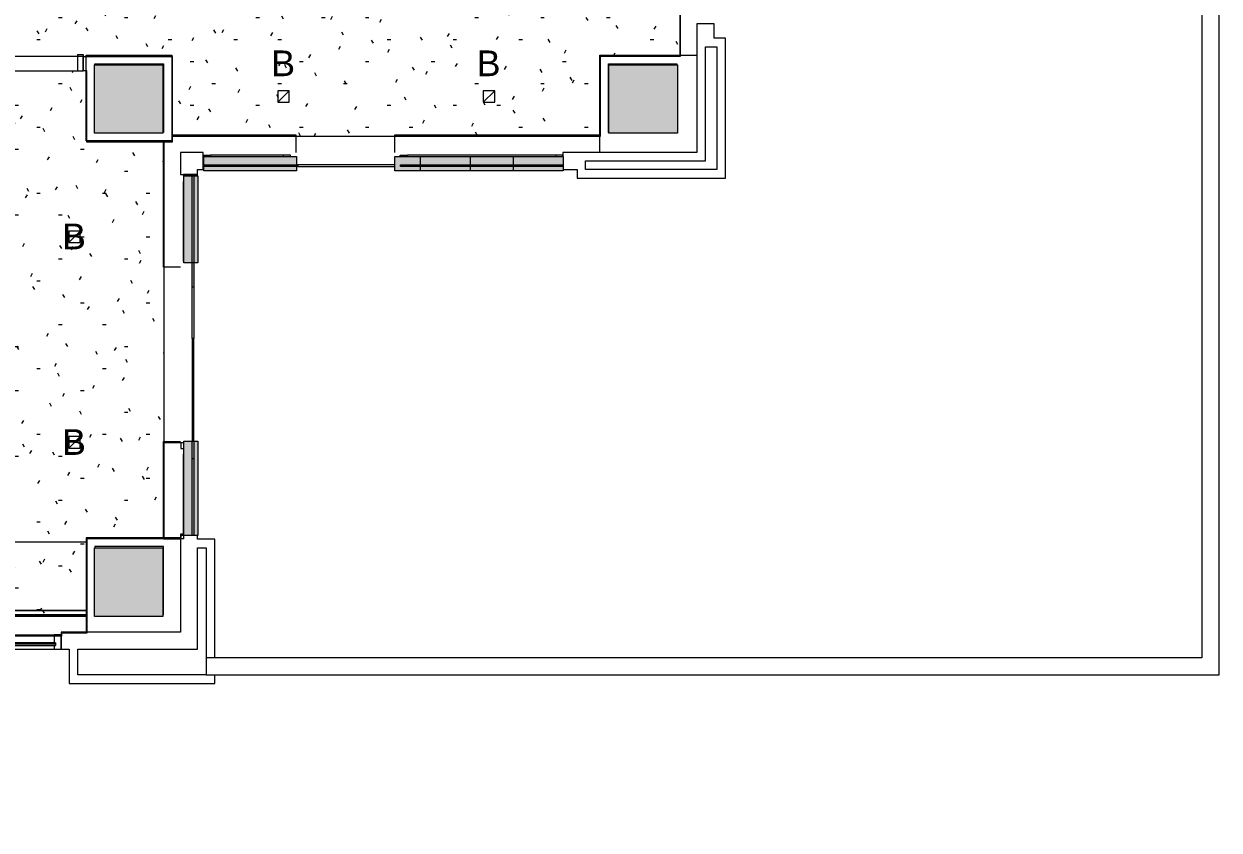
# Model space of a CAD drawing. Header units: inches. Extents: x -1206 to 1060, y -822 to 854.
# Drawn here: x -280.9 to 137.9, y -822.1 to -539.8 of the extents above; entities that cross this region are included whole.
import ezdxf

# ---------------------------------------------------------------- set-up
doc = ezdxf.new("R2010")
doc.units = ezdxf.units.IN
doc.header["$MEASUREMENT"] = 0
doc.linetypes.add('X1$0$IMPORT-2DASHES', pattern=[163.199999, 71.999999, -24, 9.6, -24, 9.6, -24])
for name, color, linetype, lineweight in [('X1$0$18_0109_REV_dwg _7_', 8, 'Continuous', 9), ('X1$0$A-Anno-Revs-FinF', 7, 'Continuous', 9), ('X1$0$A-CLNG', 13, 'Continuous', 13), ('X1$0$A-CLNG-PATT', 13, 'Continuous', 13), ('X1$0$A-DOOR', 31, 'Continuous', 13), ('X1$0$A-DOOR-FRAM', 31, 'Continuous', 20), ('X1$0$A-WALL', 113, 'Continuous', 13), ('X1$0$A-WALL-PATT', 111, 'Continuous', 13), ('X1$0$ArchiCAD Windows_Pen_No__4', 7, 'Continuous', 9), ('X1$0$BB Columns_Pen_No__3', 250, 'Continuous', 20), ('X1$0$BB Columns_Pen_No__7', 250, 'Continuous', 20), ('X1$0$BB Shell_Pen_No__100', 250, 'Continuous', 20), ('X1$0$BB Shell_Pen_No__95', 250, 'Continuous', 20), ('X1$0$E-LITE-EQPM', 33, 'Continuous', 9), ('X1$0$E-LITE-EQPM-IDEN', 33, 'Continuous', 9), ('X1$0$GLZ_GLAZING', 7, 'Continuous', 9), ('X1$0$I-FURN', 30, 'Continuous', 9), ('X1$0$I-WALL', 2, 'Continuous', 13), ('X1$0$S-COLS', 52, 'Continuous', 9)]:
    doc.layers.add(name, color=color, linetype=linetype, lineweight=lineweight)
doc.styles.add('X1$0$Arial', font='arial.ttf', dxfattribs={"height": 9})
pattern_1 = [(0, (0, 0), (30.72, 7.68), [1.267, -21.773, 1.267, -21.773, -122.88]), (0, (0, 0), (30.72, 7.68), [-46.08, 1.267, -44.813, 1.267, -21.773, -53.76]), (0, (0, 0), (30.72, 7.68), [-115.2, 1.267, -14.093, 1.267, -37.133]), (120, (11.52, 3.84), (-22.011075, 22.7643), [1.267, -21.773, 1.267, -21.773, -122.88]), (120, (11.52, 3.84), (-22.011075, 22.7643), [-46.08, 1.267, -44.813, 1.267, -21.773, -53.76]), (120, (11.52, 3.84), (-22.011075, 22.7643), [-115.2, 1.267, -14.093, 1.267, -37.133]), (240, (15.36, 19.2), (-8.708925, -30.4443), [1.267, -21.773, 1.267, -21.773, -122.88]), (240, (15.36, 19.2), (-8.708925, -30.4443), [-46.08, 1.267, -44.813, 1.267, -21.773, -53.76]), (240, (15.36, 19.2), (-8.708925, -30.4443), [-115.2, 1.267, -14.093, 1.267, -37.133])]

# ---------------------------------------------------------------- blocks, each defined once
blk = doc.blocks.new('X1$0$Booth Seat5 - Booth Seat-5079394-FIRST FLOOR RCP')
at = {"layer": 'X1$0$I-FURN'}
for p, q in [((348.55, 930.59), (365.52, 947.56)), ((365.52, 947.56), (471.52, 841.57)), ((347.14, 929.17), (348.55, 930.59)), ((348.55, 930.59), (454.54, 824.6)), ((454.54, 824.6), (348.55, 930.59)), ((453.13, 823.18), (347.14, 929.17)), ((471.52, 841.57), (454.54, 824.6)), ((454.54, 824.6), (453.13, 823.18))]:
    blk.add_line(p, q, dxfattribs=at)
blk = doc.blocks.new('X1$0$Walls 17 - Walls 1-5284335-FIRST FLOOR RCP')
at = {"layer": 'X1$0$A-WALL', "lineweight": 9}
for p, q in [((126.07, 349.68), (132.07, 349.68)), ((126.07, 315.93), (126.07, 349.68)), ((132.07, 349.68), (132.07, 347.68)), ((132.07, 347.68), (133.07, 347.68)), ((132.07, 315.93), (126.07, 315.93)), ((133.07, 317.18), (132.07, 317.18)), ((132.07, 317.18), (132.07, 315.93))]:
    blk.add_line(p, q, dxfattribs=at)
blk = doc.blocks.new('X1$0$Walls 18 - Walls 1-5284520-FIRST FLOOR RCP')
at = {"layer": 'X1$0$A-WALL', "lineweight": 9}
for p, q in [((126.07, 382.85), (132.07, 382.85)), ((126.07, 232.85), (126.07, 382.85)), ((132.07, 382.85), (132.07, 374.06)), ((132.07, 374.06), (133.07, 374.06)), ((133.07, 374.06), (133.07, 248.06)), ((133.07, 248.06), (132.07, 248.06)), ((132.07, 248.06), (132.07, 232.85)), ((132.07, 232.85), (126.07, 232.85))]:
    blk.add_line(p, q, dxfattribs=at)
blk = doc.blocks.new('X1$0$18_0109_REV_dwg _7__window-fixed-5632552-FIRST FLOOR RCP')
at = {"layer": 'X1$0$ArchiCAD Windows_Pen_No__4', "color": 253, "linetype": 'X1$0$IMPORT-2DASHES'}
for p, q in [((-6723.6, 3788.31), (-6761.1, 3788.31)), ((-6681.6, 3788.31), (-6719.6, 3788.31)), ((-6640.1, 3788.31), (-6677.6, 3788.31)), ((-6723.6, 3783.31), (-6761.1, 3783.31)), ((-6681.6, 3783.31), (-6719.6, 3783.31)), ((-6640.09, 3783.31), (-6677.6, 3783.31))]:
    blk.add_line(p, q, dxfattribs=at)
at = {"layer": 'X1$0$ArchiCAD Windows_Pen_No__4', "color": 253, "flags": 128}
for points in [[(-6723.17, 3788.31), (-6721.6, 3788.31), (-6720.02, 3788.31)], [(-6681.17, 3788.31), (-6679.6, 3788.31), (-6678.02, 3788.31)]]:
    blk.add_lwpolyline(points, dxfattribs=at)
at = {"layer": 'X1$0$GLZ_GLAZING', "color": 253}
for p, q in [((-6723.1, 3786.81), (-6761.6, 3786.81)), ((-6681.1, 3786.81), (-6720.1, 3786.81)), ((-6639.59, 3786.81), (-6678.1, 3786.81)), ((-6761.6, 3786.32), (-6723.1, 3786.32)), ((-6720.1, 3786.32), (-6681.1, 3786.32)), ((-6678.1, 3786.32), (-6639.6, 3786.32))]:
    blk.add_line(p, q, dxfattribs=at)
at = {"layer": 'X1$0$GLZ_GLAZING', "color": 253, "flags": 128}
for points in [[(-6763.6, 3783.31), (-6761.1, 3783.31), (-6761.1, 3786.06), (-6761.6, 3786.06), (-6761.6, 3787.06), (-6761.1, 3787.06), (-6761.1, 3788.31), (-6763.6, 3788.31), (-6763.6, 3787.06), (-6763.6, 3786.06)], [(-6719.6, 3783.31), (-6723.6, 3783.31), (-6723.6, 3786.06), (-6723.1, 3786.06), (-6723.1, 3787.06), (-6723.6, 3787.06), (-6723.6, 3788.31), (-6719.6, 3788.31), (-6719.6, 3787.06), (-6720.1, 3787.06), (-6720.1, 3786.06), (-6719.6, 3786.06)], [(-6681.1, 3786.06), (-6681.1, 3787.06), (-6720.1, 3787.06), (-6720.1, 3786.07), (-6681.59, 3786.07)], [(-6677.6, 3783.31), (-6681.6, 3783.31), (-6681.6, 3786.06), (-6681.1, 3786.06), (-6681.1, 3787.06), (-6681.6, 3787.06), (-6681.6, 3788.31), (-6677.6, 3788.31), (-6677.6, 3787.06), (-6678.1, 3787.06), (-6678.1, 3786.06), (-6677.6, 3786.06)], [(-6637.6, 3783.31), (-6637.6, 3788.31), (-6640.1, 3788.31), (-6640.09, 3787.06), (-6639.59, 3787.06), (-6639.59, 3786.06), (-6640.09, 3786.06), (-6640.09, 3783.31)]]:
    blk.add_lwpolyline(points, close=True, dxfattribs=at)
for points in [[(-6723.1, 3786.06), (-6723.1, 3787.06), (-6761.6, 3787.06), (-6761.6, 3786.07), (-6723.1, 3786.07)], [(-6639.59, 3786.06), (-6639.59, 3787.06), (-6678.1, 3787.06), (-6678.1, 3786.07), (-6639.59, 3786.07)]]:
    blk.add_lwpolyline(points, dxfattribs=at)
blk = doc.blocks.new('X1$0$18_0109_REV_dwg _7_-5631515-FIRST FLOOR RCP')
at = {"layer": 'X1$0$A-Anno-Revs-FinF', "color": 253}
blk.add_line((-6625.69, 2175.82), (-6775.69, 2175.82), dxfattribs=at)
at = {"layer": 'X1$0$A-Anno-Revs-FinF', "color": 253, "flags": 128}
for points in [[(-6240.69, 2589.07), (-6240.69, 2522.82), (-6417.69, 2522.82), (-6417.69, 2371.82)], [(-6592.69, 2297.57), (-6598.69, 2297.57), (-6598.69, 2341.82)], [(-6552.19, 2337.82), (-6552.19, 2343.82), (-6595.69, 2343.82)], [(-6445.69, 2343.82), (-6517.66, 2343.82), (-6517.66, 2337.82)], [(-6598.69, 2202.82), (-6598.69, 2236.57), (-6592.69, 2236.57)]]:
    blk.add_lwpolyline(points, dxfattribs=at)
at = {"layer": 'X1$0$ArchiCAD Windows_Pen_No__4', "color": 253, "linetype": 'X1$0$IMPORT-2DASHES'}
for p, q in [((-6556.69, 2336.82), (-6582.19, 2336.82)), ((-6461.19, 2336.82), (-6513.16, 2336.82)), ((-6591.69, 2302.07), (-6591.69, 2327.57)), ((-6591.69, 2206.57), (-6591.69, 2232.07))]:
    blk.add_line(p, q, dxfattribs=at)
at = {"layer": 'X1$0$BB Columns_Pen_No__3', "color": 9, "flags": 128}
blk.add_lwpolyline([(-6625.69, 2341.82), (-6625.69, 2371.82), (-6595.69, 2371.82), (-6595.69, 2341.82)], close=True, dxfattribs=at)
for points in [[(-6445.69, 2337.82), (-6445.69, 2371.82), (-6411.69, 2371.82)], [(-6592.69, 2202.82), (-6625.69, 2202.82), (-6625.69, 2169.82)]]:
    blk.add_lwpolyline(points, dxfattribs=at)
at = {"layer": 'X1$0$BB Columns_Pen_No__7', "color": 9}
blk.add_line((-6622.69, 2368.52), (-6622.69, 2368.82), dxfattribs=at)
at = {"layer": 'X1$0$BB Columns_Pen_No__7', "color": 9, "flags": 128}
for points in [[(-6622.69, 2368.82), (-6598.69, 2368.82), (-6598.69, 2344.82), (-6598.83, 2344.82)], [(-6442.69, 2368.82), (-6418.69, 2368.82), (-6418.69, 2368.5)], [(-6442.56, 2344.82), (-6442.69, 2344.82), (-6442.69, 2368.82)], [(-6598.83, 2175.82), (-6598.69, 2175.82), (-6598.69, 2199.82), (-6622.69, 2199.82), (-6622.69, 2199.32)]]:
    blk.add_lwpolyline(points, dxfattribs=at)
at = {"layer": 'X1$0$BB Shell_Pen_No__100', "color": 9}
blk.add_line((-6458.56, 2331.82), (-6453.69, 2331.82), dxfattribs=at)
at = {"layer": 'X1$0$BB Shell_Pen_No__100', "color": 9, "flags": 128}
for points in [[(-6453.69, 2331.82), (-6453.69, 2328.82), (-6401.69, 2328.82), (-6401.69, 2377.82), (-6405.69, 2377.82), (-6405.69, 2382.82), (-6411.69, 2382.82), (-6411.69, 2337.82), (-6450.69, 2337.82), (-6458.69, 2337.82), (-6458.69, 2336.41)], [(-6584.69, 2337.82), (-6592.69, 2337.82), (-6592.69, 2330.07), (-6586.69, 2330.07), (-6586.69, 2331.82), (-6584.69, 2331.82), (-6584.69, 2337.82)], [(-6591.56, 2204.07), (-6592.69, 2204.07), (-6592.69, 2169.82), (-6634.49, 2169.82), (-6634.49, 2163.82), (-6631.69, 2163.82), (-6631.69, 2151.82), (-6580.69, 2151.82), (-6580.69, 2154.82)], [(-6580.69, 2160.82), (-6580.69, 2202.32), (-6586.69, 2202.32), (-6586.69, 2203.66)]]:
    blk.add_lwpolyline(points, dxfattribs=at)
for points in [[(-6404.69, 2331.82), (-6450.69, 2331.82), (-6450.69, 2334.82), (-6408.69, 2334.82), (-6408.69, 2374.82), (-6404.69, 2374.82)], [(-6628.69, 2154.82), (-6628.69, 2163.82), (-6586.69, 2163.82), (-6586.69, 2199.32), (-6583.69, 2199.32), (-6583.69, 2154.82)]]:
    blk.add_lwpolyline(points, close=True, dxfattribs=at)
at = {"layer": 'X1$0$BB Shell_Pen_No__95', "color": 9, "flags": 128}
for points in [[(-6234.69, 2512.29), (-6234.69, 2509.29), (-6234.69, 2160.82), (-6580.69, 2160.82), (-6583.69, 2160.82)], [(-6583.69, 2154.82), (-6580.69, 2154.82), (-6228.69, 2154.82), (-6228.69, 2509.29), (-6228.69, 2512.29)]]:
    blk.add_lwpolyline(points, dxfattribs=at)
at = {"layer": 'X1$0$GLZ_GLAZING', "color": 253}
for p, q in [((-6586.69, 2329.66), (-6586.69, 2330.07)), ((-6584.56, 2331.82), (-6584.69, 2331.82))]:
    blk.add_line(p, q, dxfattribs=at)
at = {"layer": 'X1$0$GLZ_GLAZING', "color": 253, "flags": 128}
for points in [[(-6584.69, 2331.82), (-6584.69, 2336.82), (-6582.19, 2336.82), (-6582.19, 2336.41)], [(-6554.19, 2336.41), (-6554.19, 2336.82), (-6556.69, 2336.82), (-6556.69, 2336.41)], [(-6515.66, 2336.41), (-6515.66, 2336.82), (-6513.16, 2336.82), (-6513.16, 2336.41)], [(-6458.69, 2336.41), (-6458.69, 2336.82), (-6461.19, 2336.82), (-6461.19, 2336.41)], [(-6586.69, 2330.07), (-6591.69, 2330.07), (-6591.69, 2327.57), (-6591.56, 2327.57)], [(-6591.56, 2299.57), (-6591.69, 2299.57), (-6591.69, 2302.07), (-6591.56, 2302.07)], [(-6591.56, 2234.57), (-6591.69, 2234.57), (-6591.69, 2232.07), (-6591.56, 2232.07)], [(-6591.56, 2204.07), (-6591.69, 2204.07), (-6591.69, 2206.57), (-6591.56, 2206.57)]]:
    blk.add_lwpolyline(points, dxfattribs=at)
at = {"rotation": 180}
blk.add_blockref('X1$0$18_0109_REV_dwg _7__window-fixed-5632552-FIRST FLOOR RCP', (-13398.08, 5952.13), dxfattribs=at)
blk = doc.blocks.new('X1$0$Single Flush - OTJ_SOLIDFLUSH_ALUM-5106307-FIRST FLOOR RCP')
at = {"layer": 'X1$0$A-DOOR-FRAM'}
for p, q in [((-20, 3.25), (-20, -2.5)), ((-20, 3.25), (-18, 3.25)), ((-18, 3.25), (-18, -2.5)), ((18.000004, 3.25), (18.000004, -2.5)), ((18.000004, 3.25), (20.000004, 3.25)), ((20.000004, 3.25), (20.000004, -2.5)), ((-20, -2.5), (-18, -2.5)), ((18.000004, -2.5), (20.000004, -2.5))]:
    blk.add_line(p, q, dxfattribs=at)
blk = doc.blocks.new('X1$0$L-Recessed Square Downlight - 4_-4552743-FIRST FLOOR RCP')
at = {"layer": 'X1$0$E-LITE-EQPM'}
for p, q in [((-2, -2), (-2, 2)), ((-2, 2), (2, 2)), ((-2, 2), (2, -2)), ((2, 2), (2, -2)), ((2, -2), (-2, -2))]:
    blk.add_line(p, q, dxfattribs=at)
blk = doc.blocks.new('X1$0$Concrete-Rectangular-Column - 24 X 24-V32-FIRST FLOOR RCP')
at = {"layer": 'X1$0$S-COLS'}
blk.add_hatch(color=7, dxfattribs=at).paths.add_polyline_path([(12, -12), (12, 12), (-12, 12), (-12, -12), (-7.08, -12)], flags=0)
at = {"layer": 'X1$0$S-COLS', "color": 8, "lineweight": 20}
for p, q in [((-12, 12), (12, 12)), ((-12, -12), (-12, 12)), ((12, 12), (12, -12)), ((12, -12), (-12, -12))]:
    blk.add_line(p, q, dxfattribs=at)
blk = doc.blocks.new('X1')
at = {"layer": 'X1$0$A-CLNG-PATT'}
h = blk.add_hatch(dxfattribs=at)
h.set_pattern_fill('FP1_1', color=256, style=0, pattern_type=2)
h.set_pattern_definition(pattern_1)
h.paths.add_polyline_path([(-78.93, -579.19), (-78.93, -551.19), (-50.93, -551.19), (-50.93, -411.19), (-315.97, -411.21), (-315.97, -453.19), (-316.18, -453.19), (-316.18, -551.19), (-228.93, -551.19), (-228.93, -579.19), (-93.79, -579.19)], flags=0)
h.paths.add_polyline_path([(-221.55, -529.2), (-280.43, -529.19), (-280.43, -433.19), (-88.68, -433.19), (-88.7, -529.2), (-178.96, -529.2)], flags=0)
h = blk.add_hatch(dxfattribs=at)
h.set_pattern_fill('FP1_1', color=256, style=0, pattern_type=2)
h.set_pattern_definition(pattern_1)
h.paths.add_polyline_path([(-258.93, -747.19), (-258.93, -720.19), (-231.93, -720.19), (-231.93, -581.19), (-258.93, -581.19), (-258.93, -556.19), (-409.68, -556.19), (-409.68, -580.44), (-438.18, -580.44), (-438.18, -555.84), (-573.09, -555.84), (-573.09, -580.44), (-595.77, -580.44), (-595.77, -720.19), (-573.09, -720.19), (-573.09, -747.19), (-438.93, -747.19), (-438.93, -720.19), (-408.93, -720.19), (-408.93, -747.19), (-264.14, -747.19)], flags=0)
h.paths.add_polyline_path([(-370.6, -698.32), (-536.01, -698.32), (-536.01, -602.32), (-296.01, -602.32), (-296.01, -698.32), (-349.31, -698.32)], flags=0)
h.paths.add_polyline_path([(-593.39, -682.41), (-593.39, -681.97), (-594.2, -680.74), (-594.78, -679.19), (-595.02, -677.91), (-595.02, -626.91), (-594.75, -625.46), (-594.2, -624.08), (-593.39, -622.85), (-593.39, -622.41), (-593.2, -622.41), (-593.2, -622.47), (-593.14, -622.47), (-593.14, -682.35), (-593.2, -682.35), (-593.2, -682.41)], flags=0)
at = {"layer": 'X1$0$A-WALL-PATT', "lineweight": 9}
for points in [[(-185.43, -591.19), (-185.43, -586.19), (-217.93, -586.19), (-217.93, -591.19)], [(-91.93, -591.19), (-91.93, -586.19), (-150.9, -586.19), (-150.9, -591.19)], [(-184.93, -589.69), (-184.93, -589.19), (-185.43, -589.2), (-185.43, -589.69)], [(-224.93, -623.44), (-219.93, -623.44), (-219.93, -592.94), (-224.93, -592.94), (-224.93, -602.32)], [(-221.43, -631.94), (-221.43, -623.44), (-221.93, -623.44), (-221.93, -631.94)], [(-219.93, -718.94), (-219.93, -685.94), (-224.93, -685.94), (-224.93, -718.94)]]:
    blk.add_hatch(color=7, dxfattribs=at).paths.add_polyline_path(points, flags=0)
at = {"layer": 'X1$0$A-CLNG'}
for p, q in [((-50.93, -411.19), (-50.93, -551.19)), ((-50.93, -551.19), (-78.93, -551.19)), ((-78.93, -551.19), (-78.93, -579.19)), ((-231.93, -581.19), (-231.93, -720.19)), ((-78.93, -579.19), (-228.93, -579.19)), ((-231.93, -720.19), (-258.93, -720.19)), ((-258.93, -720.19), (-258.93, -747.19)), ((-258.93, -747.19), (-408.93, -747.19))]:
    blk.add_line(p, q, dxfattribs=at)
at = {"layer": 'X1$0$A-WALL', "lineweight": 9}
for p, q in [((-231.93, -686.44), (-224.93, -686.44)), ((-224.93, -720.19), (-231.93, -720.19)), ((-224.93, -720.19), (-224.93, -718.94))]:
    blk.add_line(p, q, dxfattribs=at)
at = {"layer": 'X1$0$I-WALL', "lineweight": 9}
for p, q in [((-260.18, -551.19), (-300.18, -551.19)), ((-300.18, -556.19), (-260.18, -556.19)), ((-150.9, -589.19), (-184.93, -589.19)), ((-184.93, -589.69), (-150.9, -589.69)), ((-221.43, -631.94), (-221.93, -631.94)), ((-221.93, -649.94), (-221.93, -685.94)), ((-221.43, -685.94), (-221.43, -649.94)), ((-221.93, -691.94), (-221.43, -691.94))]:
    blk.add_line(p, q, dxfattribs=at)
at = {"layer": 'X1$0$I-WALL'}
for p, q in [((-260.18, -556.19), (-260.18, -551.19)), ((-260.18, -551.19), (-228.93, -551.19)), ((-228.93, -551.19), (-228.93, -581.19)), ((-258.93, -556.19), (-260.18, -556.19)), ((-258.93, -581.19), (-258.93, -556.19)), ((-228.93, -581.19), (-258.93, -581.19)), ((-141.93, -586.19), (-109.43, -586.19)), ((-141.93, -591.19), (-141.93, -586.19)), ((-124.43, -591.19), (-124.43, -586.19)), ((-109.43, -586.19), (-109.43, -591.19)), ((-109.43, -591.19), (-141.93, -591.19)), ((-221.93, -649.94), (-221.93, -631.94)), ((-221.43, -631.94), (-221.43, -649.94)), ((-221.43, -649.94), (-221.93, -649.94)), ((-221.93, -691.94), (-221.93, -685.94)), ((-221.43, -685.94), (-221.43, -691.94))]:
    blk.add_line(p, q, dxfattribs=at)
at = {"layer": 'X1$0$I-WALL', "color": 8, "lineweight": 20}
for p, q in [((-217.93, -586.19), (-185.43, -586.19)), ((-217.93, -591.19), (-217.93, -586.19)), ((-185.43, -586.19), (-185.43, -591.19)), ((-150.9, -586.19), (-91.93, -586.19)), ((-150.9, -591.19), (-150.9, -586.19)), ((-91.93, -586.19), (-91.93, -591.19)), ((-217.93, -589.19), (-184.93, -589.19)), ((-184.93, -589.69), (-217.93, -589.69)), ((-184.93, -589.19), (-184.93, -589.69)), ((-148.93, -589.69), (-148.93, -589.19)), ((-148.93, -589.19), (-91.93, -589.19)), ((-91.93, -589.69), (-148.93, -589.69)), ((-224.93, -623.44), (-224.93, -592.94)), ((-224.93, -592.94), (-219.93, -592.94)), ((-221.93, -631.94), (-221.93, -592.94)), ((-221.43, -592.94), (-221.43, -631.94)), ((-219.93, -592.94), (-219.93, -623.44)), ((-185.43, -591.19), (-217.93, -591.19)), ((-91.93, -591.19), (-150.9, -591.19)), ((-219.93, -623.44), (-224.93, -623.44)), ((-224.93, -718.94), (-224.93, -685.94)), ((-224.93, -685.94), (-219.93, -685.94)), ((-219.93, -685.94), (-219.93, -718.94)), ((-221.93, -718.94), (-221.93, -691.94)), ((-221.43, -691.94), (-221.43, -718.94)), ((-219.93, -718.94), (-224.93, -718.94))]:
    blk.add_line(p, q, dxfattribs=at)
at = {"layer": 'X1$0$18_0109_REV_dwg _7_', "color": 253}
blk.add_blockref('X1$0$18_0109_REV_dwg _7_-5631515-FIRST FLOOR RCP', (6366.63, -2922.6), dxfattribs=at)
at = {"layer": 'X1$0$A-DOOR'}
blk.add_blockref('X1$0$Single Flush - OTJ_SOLIDFLUSH_ALUM-5106307-FIRST FLOOR RCP', (-280.18, -553.69), dxfattribs=at)
at = {"layer": 'X1$0$A-WALL', "lineweight": 9}
blk.add_blockref('X1$0$Walls 17 - Walls 1-5284335-FIRST FLOOR RCP', (-358, -1036.13), dxfattribs=at)
at = {"layer": 'X1$0$A-WALL', "lineweight": 9, "rotation": 270.0000000000001}
blk.add_blockref('X1$0$Walls 18 - Walls 1-5284520-FIRST FLOOR RCP', (-641.78, -621.12), dxfattribs=at)
at = {"layer": 'X1$0$E-LITE-EQPM', "extrusion": (0, 0, -1), "rotation": 180}
for p in [(189.93, -565.19), (117.93, -565.19), (263.24, -614.32), (263.24, -686.32)]:
    blk.add_blockref('X1$0$L-Recessed Square Downlight - 4_-4552743-FIRST FLOOR RCP', p, dxfattribs=at)
at = {"layer": 'X1$0$I-FURN', "rotation": 44.99999999999995}
blk.add_blockref('X1$0$Booth Seat5 - Booth Seat-5079394-FIRST FLOOR RCP', (2.74, -1649.68), dxfattribs=at)
at = {"layer": 'X1$0$S-COLS'}
for p in [(-244.2, -566.09), (-63.93, -566.1), (-244.2, -735.28)]:
    blk.add_blockref('X1$0$Concrete-Rectangular-Column - 24 X 24-V32-FIRST FLOOR RCP', p, dxfattribs=at)
at = {"layer": 'X1$0$E-LITE-EQPM-IDEN', "char_height": 9, "width": 10.302, "attachment_point": 1, "style": 'X1$0$Arial'}
for insert in [(-194.28, -549.09), (-122.28, -549.09), (-267.59, -609.73), (-267.59, -681.73)]:
    blk.add_mtext('B', dxfattribs=dict(at, insert=insert))

msp = doc.modelspace()

# ---------------------------------------------------------------- block references
at = {"color": 253}
msp.add_blockref('X1', (0, 0), dxfattribs=at)

doc.saveas('drawing.dxf')
